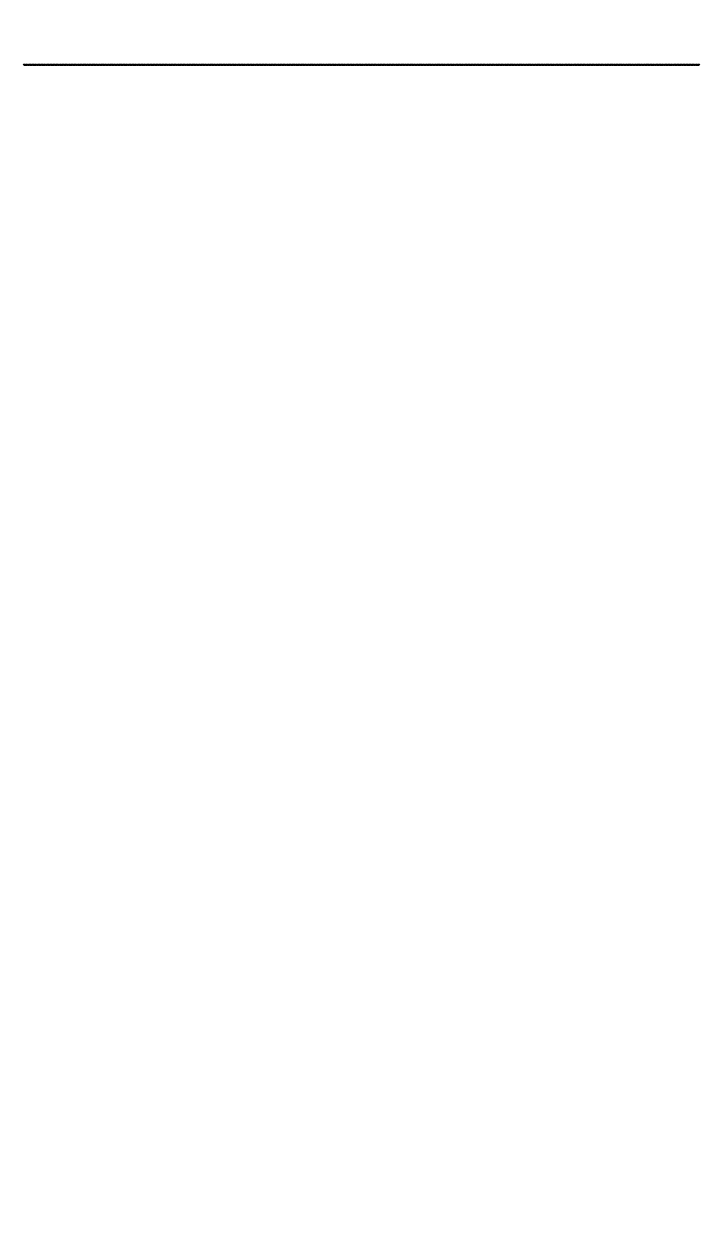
# Model space of a CAD drawing. Header units: millimetres. Extents: x 0 to 7618, y 0 to 6412.
# Drawn here: x 1588 to 1889, y 2423 to 2953 of the extents above; entities that cross this region are included whole.
import ezdxf

# ---------------------------------------------------------------- set-up
doc = ezdxf.new("R2010")
doc.units = ezdxf.units.MM
doc.styles.get("Standard").update_dxf_attribs({"font": 'arial.ttf'})
doc.dimstyles.new('ISO-25', dxfattribs={"dimtxt": 100, "dimasz": 100, "dimexe": 1.25, "dimexo": 0.625, "dimtad": 1, "dimtih": 1, "dimtoh": 1, "dimtxsty": 'Standard', "dimcen": 2.5, "dimadec": 0, "dimazin": 0, "dimtfac": 1, "dimtmove": 0, "dimatfit": 3, "dimfxl": 1, "dimfxlon": 1, "dimarcsym": 0})

# ---------------------------------------------------------------- blocks, each defined once
blk = doc.blocks.new('*D2')
at = {"color": 0, "lineweight": -2, "transparency": 16777216}
for p, q in [((1554.03, 3502.33), (1554.03, 3504.58)), ((3657.3, 3502.33), (3657.3, 3504.58)), ((1654.03, 3503.33), (3557.3, 3503.33))]:
    blk.add_line(p, q, dxfattribs=at)
at = {"color": 0, "transparency": 16777216}
for points in [[(1654.03, 3519.99), (1654.03, 3486.66), (1554.03, 3503.33)], [(3557.3, 3519.99), (3557.3, 3486.66), (3657.3, 3503.33)]]:
    blk.add_solid(points, dxfattribs=at)
at = {"layer": 'Defpoints', "color": 0, "transparency": 16777216}
for p in [(3657.3, 3503.33), (1554.03, 2934.13), (3657.3, 2920.88)]:
    blk.add_point(p, dxfattribs=at)
at = {"color": 0, "transparency": 16777216, "insert": (2605.66, 3568.04), "char_height": 100, "attachment_point": 5}
blk.add_mtext('2103,27 [6\'-11"]', dxfattribs=at)
blk = doc.blocks.new('*D18')
at = {"color": 0, "lineweight": -2, "transparency": 16777216}
for p, q in [((3475.51, 2734.23), (3657.48, 2859.13)), ((3657.48, 2859.13), (3657.48, 1696.15)), ((3475.51, 2735.23), (3475.51, 2734.23))]:
    blk.add_line(p, q, dxfattribs=at)
at = {"layer": 'Defpoints', "color": 0, "transparency": 16777216}
for p in [(3475.51, 2934.23), (3657.48, 2659.13), (0, 0)]:
    blk.add_point(p, dxfattribs=at)
at = {"color": 0, "transparency": 16777216, "insert": (3592.76, 2177.33), "char_height": 100, "attachment_point": 5, "rotation": 90}
blk.add_mtext('3475,51 [11\'-5"]', dxfattribs=at)

msp = doc.modelspace()

# ---------------------------------------------------------------- linework, layer by layer
msp.add_lwpolyline([(1889.256, 2934.405, 0.5205671), (1888.756, 2934.405, 0.5205671), (1888.256, 2934.405, 0.5205671), (1887.756, 2934.405, 0.5205671), (1887.256, 2934.405, 0.5205671), (1886.756, 2934.405, 0.5205671), (1886.256, 2934.405, 0.5205671), (1885.756, 2934.405, 0.5205671), (1885.256, 2934.405, 0.5205671), (1884.756, 2934.405, 0.5205671), (1884.256, 2934.405, 0.5205671), (1883.756, 2934.405, 0.5205671), (1883.256, 2934.405, 0.5205671), (1882.756, 2934.405, 0.5205671), (1882.256, 2934.405, 0.5205671), (1881.756, 2934.405, 0.5205671), (1881.256, 2934.405, 0.5205671), (1880.756, 2934.405, 0.5205671), (1880.256, 2934.405, 0.5205671), (1879.756, 2934.405, 0.5205671), (1879.256, 2934.405, 0.5205671), (1878.756, 2934.405, 0.5205671), (1878.256, 2934.405, 0.5205671), (1877.756, 2934.405, 0.5205671), (1877.256, 2934.405, 0.5205671), (1876.756, 2934.405, 0.5205671), (1876.256, 2934.405, 0.5205671), (1875.756, 2934.405, 0.5205671), (1875.256, 2934.405, 0.5205671), (1874.756, 2934.405, 0.5205671), (1874.256, 2934.405, 0.5205671), (1873.756, 2934.405, 0.5205671), (1873.256, 2934.405, 0.5205671), (1872.756, 2934.405, 0.5205671), (1872.256, 2934.405, 0.5205671), (1871.756, 2934.405, 0.5205671), (1871.256, 2934.405, 0.5205671), (1870.756, 2934.405, 0.5205671), (1870.256, 2934.405, 0.5205671), (1869.756, 2934.405, 0.5205671), (1869.256, 2934.405, 0.5205671), (1868.756, 2934.405, 0.5205671), (1868.256, 2934.405, 0.5205671), (1867.756, 2934.405, 0.5205671), (1867.256, 2934.405, 0.5205671), (1866.756, 2934.405, 0.5205671), (1866.256, 2934.405, 0.5205671), (1865.756, 2934.405, 0.5205671), (1865.256, 2934.405, 0.5205671), (1864.756, 2934.405, 0.5205671), (1864.256, 2934.405, 0.5205671), (1863.756, 2934.405, 0.5205671), (1863.256, 2934.405, 0.5205671), (1862.756, 2934.405, 0.5205671), (1862.256, 2934.405, 0.5205671), (1861.756, 2934.405, 0.5205671), (1861.256, 2934.405, 0.5205671), (1860.756, 2934.405, 0.5205671), (1860.256, 2934.405, 0.5205671), (1859.756, 2934.405, 0.5205671), (1859.256, 2934.405, 0.5205671), (1858.756, 2934.405, 0.5205671), (1858.256, 2934.405, 0.5205671), (1857.756, 2934.405, 0.5205671), (1857.256, 2934.405, 0.5205671), (1856.756, 2934.405, 0.5205671), (1856.256, 2934.405, 0.5205671), (1855.756, 2934.405, 0.5205671), (1855.256, 2934.405, 0.5205671), (1854.756, 2934.405, 0.5205671), (1854.256, 2934.405, 0.5205671), (1853.756, 2934.405, 0.5205671), (1853.256, 2934.405, 0.5205671), (1852.756, 2934.405, 0.5205671), (1852.256, 2934.405, 0.5205671), (1851.756, 2934.405, 0.5205671), (1851.256, 2934.405, 0.5205671), (1850.756, 2934.405, 0.5205671), (1850.256, 2934.405, 0.5205671), (1849.756, 2934.405, 0.5205671), (1849.256, 2934.405, 0.5205671), (1848.756, 2934.405, 0.5205671), (1848.256, 2934.405, 0.5205671), (1847.756, 2934.405, 0.5205671), (1847.256, 2934.405, 0.5205671), (1846.756, 2934.405, 0.5205671), (1846.256, 2934.405, 0.5205671), (1845.756, 2934.405, 0.5205671), (1845.256, 2934.405, 0.5205671), (1844.756, 2934.405, 0.5205671), (1844.256, 2934.405, 0.5205671), (1843.756, 2934.405, 0.5205671), (1843.256, 2934.405, 0.5205671), (1842.756, 2934.405, 0.5205671), (1842.256, 2934.405, 0.5205671), (1841.756, 2934.405, 0.5205671), (1841.256, 2934.405, 0.5205671), (1840.756, 2934.405, 0.5205671), (1840.256, 2934.405, 0.5205671), (1839.756, 2934.405, 0.5205671), (1839.256, 2934.405, 0.5205671), (1838.756, 2934.405, 0.5205671), (1838.256, 2934.405, 0.5205671), (1837.756, 2934.405, 0.5205671), (1837.256, 2934.405, 0.5205671), (1836.756, 2934.405, 0.5205671), (1836.256, 2934.405, 0.5205671), (1835.756, 2934.405, 0.5205671), (1835.256, 2934.405, 0.5205671), (1834.756, 2934.405, 0.5205671), (1834.256, 2934.405, 0.5205671), (1833.756, 2934.405, 0.5205671), (1833.256, 2934.405, 0.5205671), (1832.756, 2934.405, 0.5205671), (1832.256, 2934.405, 0.5205671), (1831.756, 2934.405, 0.5205671), (1831.256, 2934.405, 0.5205671), (1830.756, 2934.405, 0.5205671), (1830.256, 2934.405, 0.5205671), (1829.756, 2934.405, 0.5205671), (1829.256, 2934.405, 0.5205671), (1828.756, 2934.405, 0.5205671), (1828.256, 2934.405, 0.5205671), (1827.756, 2934.405, 0.5205671), (1827.256, 2934.405, 0.5205671), (1826.756, 2934.405, 0.5205671), (1826.256, 2934.405, 0.5205671), (1825.756, 2934.405, 0.5205671), (1825.256, 2934.405, 0.5205671), (1824.756, 2934.405, 0.5205671), (1824.256, 2934.405, 0.5205671), (1823.756, 2934.405, 0.5205671), (1823.256, 2934.405, 0.5205671), (1822.756, 2934.405, 0.5205671), (1822.256, 2934.405, 0.5205671), (1821.756, 2934.405, 0.5205671), (1821.256, 2934.405, 0.5205671), (1820.756, 2934.405, 0.5205671), (1820.256, 2934.405, 0.5205671), (1819.756, 2934.405, 0.5205671), (1819.256, 2934.405, 0.5205671), (1818.756, 2934.405, 0.5205671), (1818.256, 2934.405, 0.5205671), (1817.756, 2934.405, 0.5205671), (1817.256, 2934.405, 0.5205671), (1816.756, 2934.405, 0.5205671), (1816.256, 2934.405, 0.5205671), (1815.756, 2934.405, 0.5205671), (1815.256, 2934.405, 0.5205671), (1814.756, 2934.405, 0.5205671), (1814.256, 2934.405, 0.5205671), (1813.756, 2934.405, 0.5205671), (1813.256, 2934.405, 0.5205671), (1812.756, 2934.405, 0.5205671), (1812.256, 2934.405, 0.5205671), (1811.756, 2934.405, 0.5205671), (1811.256, 2934.405, 0.5205671), (1810.756, 2934.405, 0.5205671), (1810.256, 2934.405, 0.5205671), (1809.756, 2934.405, 0.5205671), (1809.256, 2934.405, 0.5205671), (1808.756, 2934.405, 0.5205671), (1808.256, 2934.405, 0.5205671), (1807.756, 2934.405, 0.5205671), (1807.256, 2934.405, 0.5205671), (1806.756, 2934.405, 0.5205671), (1806.256, 2934.405, 0.5205671), (1805.756, 2934.405, 0.5205671), (1805.256, 2934.405, 0.5205671), (1804.756, 2934.405, 0.5205671), (1804.256, 2934.405, 0.5205671), (1803.756, 2934.405, 0.5205671), (1803.256, 2934.405, 0.5205671), (1802.756, 2934.405, 0.5205671), (1802.256, 2934.405, 0.5205671), (1801.756, 2934.405, 0.5205671), (1801.256, 2934.405, 0.5205671), (1800.756, 2934.405, 0.5205671), (1800.256, 2934.405, 0.5205671), (1799.756, 2934.405, 0.5205671), (1799.256, 2934.405, 0.5205671), (1798.756, 2934.405, 0.5205671), (1798.256, 2934.405, 0.5205671), (1797.756, 2934.405, 0.5205671), (1797.256, 2934.405, 0.5205671), (1796.756, 2934.405, 0.5205671), (1796.256, 2934.405, 0.5205671), (1795.756, 2934.405, 0.5205671), (1795.256, 2934.405, 0.5205671), (1794.756, 2934.405, 0.5205671), (1794.256, 2934.405, 0.5205671), (1793.756, 2934.405, 0.5205671), (1793.256, 2934.405, 0.5205671), (1792.756, 2934.405, 0.5205671), (1792.256, 2934.405, 0.5205671), (1791.756, 2934.405, 0.5205671), (1791.256, 2934.405, 0.5205671), (1790.756, 2934.405, 0.5205671), (1790.256, 2934.405, 0.5205671), (1789.756, 2934.405, 0.5205671), (1789.256, 2934.405, 0.5205671), (1788.756, 2934.405, 0.5205671), (1788.256, 2934.405, 0.5205671), (1787.756, 2934.405, 0.5205671), (1787.256, 2934.405, 0.5205671), (1786.756, 2934.405, 0.5205671), (1786.256, 2934.405, 0.5205671), (1785.756, 2934.405, 0.5205671), (1785.256, 2934.405, 0.5205671), (1784.756, 2934.405, 0.5205671), (1784.256, 2934.405, 0.5205671), (1783.756, 2934.405, 0.5205671), (1783.256, 2934.405, 0.5205671), (1782.756, 2934.405, 0.5205671), (1782.256, 2934.405, 0.5205671), (1781.756, 2934.405, 0.5205671), (1781.256, 2934.405, 0.5205671), (1780.756, 2934.405, 0.5205671), (1780.256, 2934.405, 0.5205671), (1779.756, 2934.405, 0.5205671), (1779.256, 2934.405, 0.5205671), (1778.756, 2934.405, 0.5205671), (1778.256, 2934.405, 0.5205671), (1777.756, 2934.405, 0.5205671), (1777.256, 2934.405, 0.5205671), (1776.756, 2934.405, 0.5205671), (1776.256, 2934.405, 0.5205671), (1775.756, 2934.405, 0.5205671), (1775.256, 2934.405, 0.5205671), (1774.756, 2934.405, 0.5205671), (1774.256, 2934.405, 0.5205671), (1773.756, 2934.405, 0.5205671), (1773.256, 2934.405, 0.5205671), (1772.756, 2934.405, 0.5205671), (1772.256, 2934.405, 0.5205671), (1771.756, 2934.405, 0.5205671), (1771.256, 2934.405, 0.5205671), (1770.756, 2934.405, 0.5205671), (1770.256, 2934.405, 0.5205671), (1769.756, 2934.405, 0.5205671), (1769.256, 2934.405, 0.5205671), (1768.756, 2934.405, 0.5205671), (1768.256, 2934.405, 0.5205671), (1767.756, 2934.405, 0.5205671), (1767.256, 2934.405, 0.5205671), (1766.756, 2934.405, 0.5205671), (1766.256, 2934.405, 0.5205671), (1765.756, 2934.405, 0.5205671), (1765.256, 2934.405, 0.5205671), (1764.756, 2934.405, 0.5205671), (1764.256, 2934.405, 0.5205671), (1763.756, 2934.405, 0.5205671), (1763.256, 2934.405, 0.5205671), (1762.756, 2934.405, 0.5205671), (1762.256, 2934.405, 0.5205671), (1761.756, 2934.405, 0.5205671), (1761.256, 2934.405, 0.5205671), (1760.756, 2934.405, 0.5205671), (1760.256, 2934.405, 0.5205671), (1759.756, 2934.405, 0.5205671), (1759.256, 2934.405, 0.5205671), (1758.756, 2934.405, 0.5205671), (1758.256, 2934.405, 0.5205671), (1757.756, 2934.405, 0.5205671), (1757.256, 2934.405, 0.5205671), (1756.756, 2934.405, 0.5205671), (1756.256, 2934.405, 0.5205671), (1755.756, 2934.405, 0.5205671), (1755.256, 2934.405, 0.5205671), (1754.756, 2934.405, 0.5205671), (1754.256, 2934.405, 0.5205671), (1753.756, 2934.405, 0.5205671), (1753.256, 2934.405, 0.5205671), (1752.756, 2934.405, 0.5205671), (1752.256, 2934.405, 0.5205671), (1751.756, 2934.405, 0.5205671), (1751.256, 2934.405, 0.5205671), (1750.756, 2934.405, 0.5205671), (1750.256, 2934.405, 0.5205671), (1749.756, 2934.405, 0.5205671), (1749.256, 2934.405, 0.5205671), (1748.756, 2934.405, 0.5205671), (1748.256, 2934.405, 0.5205671), (1747.756, 2934.405, 0.5205671), (1747.256, 2934.405, 0.5205671), (1746.756, 2934.405, 0.5205671), (1746.256, 2934.405, 0.5205671), (1745.756, 2934.405, 0.5205671), (1745.256, 2934.405, 0.5205671), (1744.756, 2934.405, 0.5205671), (1744.256, 2934.405, 0.5205671), (1743.756, 2934.405, 0.5205671), (1743.256, 2934.405, 0.5205671), (1742.756, 2934.405, 0.5205671), (1742.256, 2934.405, 0.5205671), (1741.756, 2934.405, 0.5205671), (1741.256, 2934.405, 0.5205671), (1740.756, 2934.405, 0.5205671), (1740.256, 2934.405, 0.5205671), (1739.756, 2934.405, 0.5205671), (1739.256, 2934.405, 0.5205671), (1738.756, 2934.405, 0.5205671), (1738.256, 2934.405, 0.5205671), (1737.756, 2934.405, 0.5205671), (1737.256, 2934.405, 0.5205671), (1736.756, 2934.405, 0.5205671), (1736.256, 2934.405, 0.5205671), (1735.756, 2934.405, 0.5205671), (1735.256, 2934.405, 0.5205671), (1734.756, 2934.405, 0.5205671), (1734.256, 2934.405, 0.5205671), (1733.756, 2934.405, 0.5205671), (1733.256, 2934.405, 0.5205671), (1732.756, 2934.405, 0.5205671), (1732.256, 2934.405, 0.5205671), (1731.756, 2934.405, 0.5205671), (1731.256, 2934.405, 0.5205671), (1730.756, 2934.405, 0.5205671), (1730.256, 2934.405, 0.5205671), (1729.756, 2934.405, 0.5205671), (1729.256, 2934.405, 0.5205671), (1728.756, 2934.405, 0.5205671), (1728.256, 2934.405, 0.5205671), (1727.756, 2934.405, 0.5205671), (1727.256, 2934.405, 0.5205671), (1726.756, 2934.405, 0.5205671), (1726.256, 2934.405, 0.5205671), (1725.756, 2934.405, 0.5205671), (1725.256, 2934.405, 0.5205671), (1724.756, 2934.405, 0.5205671), (1724.256, 2934.405, 0.5205671), (1723.756, 2934.405, 0.5205671), (1723.256, 2934.405, 0.5205671), (1722.756, 2934.405, 0.5205671), (1722.256, 2934.405, 0.5205671), (1721.756, 2934.405, 0.5205671), (1721.256, 2934.405, 0.5205671), (1720.756, 2934.405, 0.5205671), (1720.256, 2934.405, 0.5205671), (1719.756, 2934.405, 0.5205671), (1719.256, 2934.405, 0.5205671), (1718.756, 2934.405, 0.5205671), (1718.256, 2934.405, 0.5205671), (1717.756, 2934.405, 0.5205671), (1717.256, 2934.405, 0.5205671), (1716.756, 2934.405, 0.5205671), (1716.256, 2934.405, 0.5205671), (1715.756, 2934.405, 0.5205671), (1715.256, 2934.405, 0.5205671), (1714.756, 2934.405, 0.5205671), (1714.256, 2934.405, 0.5205671), (1713.756, 2934.405, 0.5205671), (1713.256, 2934.405, 0.5205671), (1712.756, 2934.405, 0.5205671), (1712.256, 2934.405, 0.5205671), (1711.756, 2934.405, 0.5205671), (1711.256, 2934.405, 0.5205671), (1710.756, 2934.405, 0.5205671), (1710.256, 2934.405, 0.5205671), (1709.756, 2934.405, 0.5205671), (1709.256, 2934.405, 0.5205671), (1708.756, 2934.405, 0.5205671), (1708.256, 2934.405, 0.5205671), (1707.756, 2934.405, 0.5205671), (1707.256, 2934.405, 0.5205671), (1706.756, 2934.405, 0.5205671), (1706.256, 2934.405, 0.5205671), (1705.756, 2934.405, 0.5205671), (1705.256, 2934.405, 0.5205671), (1704.756, 2934.405, 0.5205671), (1704.256, 2934.405, 0.5205671), (1703.756, 2934.405, 0.5205671), (1703.256, 2934.405, 0.5205671), (1702.756, 2934.405, 0.5205671), (1702.256, 2934.405, 0.5205671), (1701.756, 2934.405, 0.5205671), (1701.256, 2934.405, 0.5205671), (1700.756, 2934.405, 0.5205671), (1700.256, 2934.405, 0.5205671), (1699.756, 2934.405, 0.5205671), (1699.256, 2934.405, 0.5205671), (1698.756, 2934.405, 0.5205671), (1698.256, 2934.405, 0.5205671), (1697.756, 2934.405, 0.5205671), (1697.256, 2934.405, 0.5205671), (1696.756, 2934.405, 0.5205671), (1696.256, 2934.405, 0.5205671), (1695.756, 2934.405, 0.5205671), (1695.256, 2934.405, 0.5205671), (1694.756, 2934.405, 0.5205671), (1694.256, 2934.405, 0.5205671), (1693.756, 2934.405, 0.5205671), (1693.256, 2934.405, 0.5205671), (1692.756, 2934.405, 0.5205671), (1692.256, 2934.405, 0.5205671), (1691.756, 2934.405, 0.5205671), (1691.256, 2934.405, 0.5205671), (1690.756, 2934.405, 0.5205671), (1690.256, 2934.405, 0.5205671), (1689.756, 2934.405, 0.5205671), (1689.256, 2934.405, 0.5205671), (1688.756, 2934.405, 0.5205671), (1688.256, 2934.405, 0.5205671), (1687.756, 2934.405, 0.5205671), (1687.256, 2934.405, 0.5205671), (1686.756, 2934.405, 0.5205671), (1686.256, 2934.405, 0.5205671), (1685.756, 2934.405, 0.5205671), (1685.256, 2934.405, 0.5205671), (1684.756, 2934.405, 0.5205671), (1684.256, 2934.405, 0.5205671), (1683.756, 2934.405, 0.5205671), (1683.256, 2934.405, 0.5205671), (1682.756, 2934.405, 0.5205671), (1682.256, 2934.405, 0.5205671), (1681.756, 2934.405, 0.5205671), (1681.256, 2934.405, 0.5205671), (1680.756, 2934.405, 0.5205671), (1680.256, 2934.405, 0.5205671), (1679.756, 2934.405, 0.5205671), (1679.256, 2934.405, 0.5205671), (1678.756, 2934.405, 0.5205671), (1678.256, 2934.405, 0.5205671), (1677.756, 2934.405, 0.5205671), (1677.256, 2934.405, 0.5205671), (1676.756, 2934.405, 0.5205671), (1676.256, 2934.405, 0.5205671), (1675.756, 2934.405, 0.5205671), (1675.256, 2934.405, 0.5205671), (1674.756, 2934.405, 0.5205671), (1674.256, 2934.405, 0.5205671), (1673.756, 2934.405, 0.5205671), (1673.256, 2934.405, 0.5205671), (1672.756, 2934.405, 0.5205671), (1672.256, 2934.405, 0.5205671), (1671.756, 2934.405, 0.5205671), (1671.256, 2934.405, 0.5205671), (1670.756, 2934.405, 0.5205671), (1670.256, 2934.405, 0.5205671), (1669.756, 2934.405, 0.5205671), (1669.256, 2934.405, 0.5205671), (1668.756, 2934.405, 0.5205671), (1668.256, 2934.405, 0.5205671), (1667.756, 2934.405, 0.5205671), (1667.256, 2934.405, 0.5205671), (1666.756, 2934.405, 0.5205671), (1666.256, 2934.405, 0.5205671), (1665.756, 2934.405, 0.5205671), (1665.256, 2934.405, 0.5205671), (1664.756, 2934.405, 0.5205671), (1664.256, 2934.405, 0.5205671), (1663.756, 2934.405, 0.5205671), (1663.256, 2934.405, 0.5205671), (1662.756, 2934.405, 0.5205671), (1662.256, 2934.405, 0.5205671), (1661.756, 2934.405, 0.5205671), (1661.256, 2934.405, 0.5205671), (1660.756, 2934.405, 0.5205671), (1660.256, 2934.405, 0.5205671), (1659.756, 2934.405, 0.5205671), (1659.256, 2934.405, 0.5205671), (1658.756, 2934.405, 0.5205671), (1658.256, 2934.405, 0.5205671), (1657.756, 2934.405, 0.5205671), (1657.256, 2934.405, 0.5205671), (1656.756, 2934.405, 0.5205671), (1656.256, 2934.405, 0.5205671), (1655.756, 2934.405, 0.5205671), (1655.256, 2934.405, 0.5205671), (1654.756, 2934.405, 0.5205671), (1654.256, 2934.405, 0.5205671), (1653.756, 2934.405, 0.5205671), (1653.256, 2934.405, 0.5205671), (1652.756, 2934.405, 0.5205671), (1652.256, 2934.405, 0.5205671), (1651.756, 2934.405, 0.5205671), (1651.256, 2934.405, 0.5205671), (1650.756, 2934.405, 0.5205671), (1650.256, 2934.405, 0.5205671), (1649.756, 2934.405, 0.5205671), (1649.256, 2934.405, 0.5205671), (1648.756, 2934.405, 0.5205671), (1648.256, 2934.405, 0.5205671), (1647.756, 2934.405, 0.5205671), (1647.256, 2934.405, 0.5205671), (1646.756, 2934.405, 0.5205671), (1646.256, 2934.405, 0.5205671), (1645.756, 2934.405, 0.5205671), (1645.256, 2934.405, 0.5205671), (1644.756, 2934.405, 0.5205671), (1644.256, 2934.405, 0.5205671), (1643.756, 2934.405, 0.5205671), (1643.256, 2934.405, 0.5205671), (1642.756, 2934.405, 0.5205671), (1642.256, 2934.405, 0.5205671), (1641.756, 2934.405, 0.5205671), (1641.256, 2934.405, 0.5205671), (1640.756, 2934.405, 0.5205671), (1640.256, 2934.405, 0.5205671), (1639.756, 2934.405, 0.5205671), (1639.256, 2934.405, 0.5205671), (1638.756, 2934.405, 0.5205671), (1638.256, 2934.405, 0.5205671), (1637.756, 2934.405, 0.5205671), (1637.256, 2934.405, 0.5205671), (1636.756, 2934.405, 0.5205671), (1636.256, 2934.405, 0.5205671), (1635.756, 2934.405, 0.5205671), (1635.256, 2934.405, 0.5205671), (1634.756, 2934.405, 0.5205671), (1634.256, 2934.405, 0.5205671), (1633.756, 2934.405, 0.5205671), (1633.256, 2934.405, 0.5205671), (1632.756, 2934.405, 0.5205671), (1632.256, 2934.405, 0.5205671), (1631.756, 2934.405, 0.5205671), (1631.256, 2934.405, 0.5205671), (1630.756, 2934.405, 0.5205671), (1630.256, 2934.405, 0.5205671), (1629.756, 2934.405, 0.5205671), (1629.256, 2934.405, 0.5205671), (1628.756, 2934.405, 0.5205671), (1628.256, 2934.405, 0.5205671), (1627.756, 2934.405, 0.5205671), (1627.256, 2934.405, 0.5205671), (1626.756, 2934.405, 0.5205671), (1626.256, 2934.405, 0.5205671), (1625.756, 2934.405, 0.5205671), (1625.256, 2934.405, 0.5205671), (1624.756, 2934.405, 0.5205671), (1624.256, 2934.405, 0.5205671), (1623.756, 2934.405, 0.5205671), (1623.256, 2934.405, 0.5205671), (1622.756, 2934.405, 0.5205671), (1622.256, 2934.405, 0.5205671), (1621.756, 2934.405, 0.5205671), (1621.256, 2934.405, 0.5205671), (1620.756, 2934.405, 0.5205671), (1620.256, 2934.405, 0.5205671), (1619.756, 2934.405, 0.5205671), (1619.256, 2934.405, 0.5205671), (1618.756, 2934.405, 0.5205671), (1618.256, 2934.405, 0.5205671), (1617.756, 2934.405, 0.5205671), (1617.256, 2934.405, 0.5205671), (1616.756, 2934.405, 0.5205671), (1616.256, 2934.405, 0.5205671), (1615.756, 2934.405, 0.5205671), (1615.256, 2934.405, 0.5205671), (1614.756, 2934.405, 0.5205671), (1614.256, 2934.405, 0.5205671), (1613.756, 2934.405, 0.5205671), (1613.256, 2934.405, 0.5205671), (1612.756, 2934.405, 0.5205671), (1612.256, 2934.405, 0.5205671), (1611.756, 2934.405, 0.5205671), (1611.256, 2934.405, 0.5205671), (1610.756, 2934.405, 0.5205671), (1610.256, 2934.405, 0.5205671), (1609.756, 2934.405, 0.5205671), (1609.256, 2934.405, 0.5205671), (1608.756, 2934.405, 0.5205671), (1608.256, 2934.405, 0.5205671), (1607.756, 2934.405, 0.5205671), (1607.256, 2934.405, 0.5205671), (1606.756, 2934.405, 0.5205671), (1606.256, 2934.405, 0.5205671), (1605.756, 2934.405, 0.5205671), (1605.256, 2934.405, 0.5205671), (1604.756, 2934.405, 0.5205671), (1604.256, 2934.405, 0.5205671), (1603.756, 2934.405, 0.5205671), (1603.256, 2934.405, 0.5205671), (1602.756, 2934.405, 0.5205671), (1602.256, 2934.405, 0.5205671), (1601.756, 2934.405, 0.5205671), (1601.256, 2934.405, 0.5205671), (1600.756, 2934.405, 0.5205671), (1600.256, 2934.405, 0.5205671), (1599.756, 2934.405, 0.5205671), (1599.256, 2934.405, 0.5205671), (1598.756, 2934.405, 0.5205671), (1598.256, 2934.405, 0.5205671), (1597.756, 2934.405, 0.5205671), (1597.256, 2934.405, 0.5205671), (1596.756, 2934.405, 0.5205671), (1596.256, 2934.405, 0.5205671), (1595.756, 2934.405, 0.5205671), (1595.256, 2934.405, 0.5205671), (1594.756, 2934.405, 0.5205671), (1594.256, 2934.405, 0.5205671), (1593.756, 2934.405, 0.5205671), (1593.256, 2934.405, 0.5205671), (1592.756, 2934.405, 0.5205671), (1592.256, 2934.405, 0.5205671), (1591.756, 2934.405, 0.5205671), (1591.256, 2934.405, 0.5205671), (1590.756, 2934.405, 0.5205671), (1590.256, 2934.405, 0.5205671), (1589.756, 2934.405, 0.5205671), (1589.256, 2934.405, 0.5205671), (1588.756, 2934.405, 0.5205671), (1588.256, 2934.405, 0.5205671)], format="xyb")

# ---------------------------------------------------------------- dimensions: what is measured, and where the dimension line sits
dim = msp.add_linear_dim(base=(3657.3, 3503.325), p1=(1554.028, 2934.133), p2=(3657.3, 2920.875), dimstyle='ISO-25')
dim.commit()
dim.dimension.update_dxf_attribs({"geometry": '*D2', "text_midpoint": (2605.664, 3568.036)})
dim = msp.add_ordinate_dim(feature_location=(3475.506, 2934.23), offset=(181.97, -275.105), dtype=1, origin=(0, 0), dimstyle='ISO-25')
dim.commit()
dim.dimension.update_dxf_attribs({"geometry": '*D18', "text_midpoint": (3592.764, 2177.327)})

doc.saveas('drawing.dxf')
